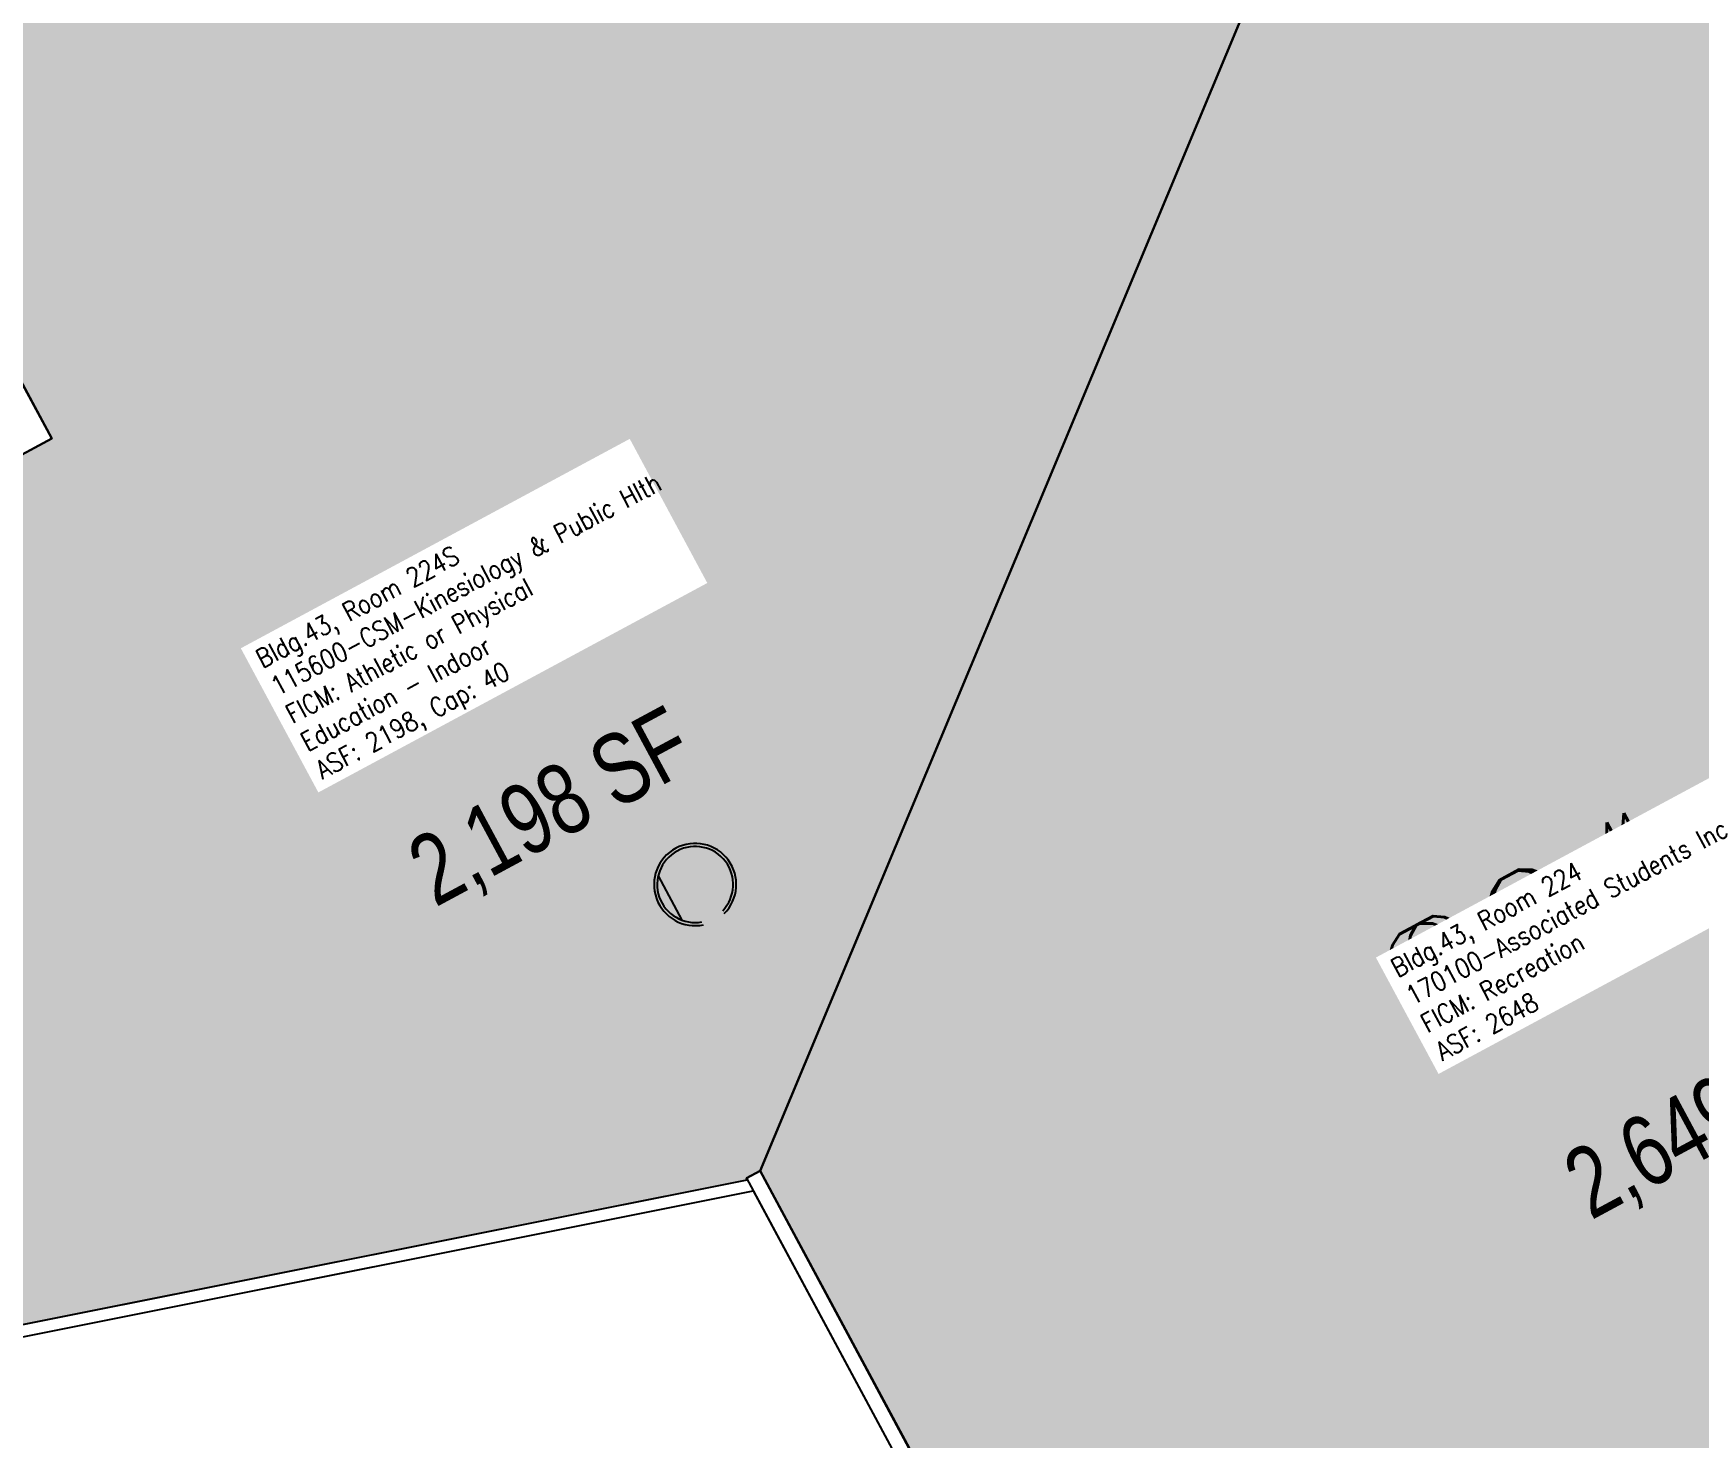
# Model space of a CAD drawing. Header units: inches. Extents: x 69213732 to 69221603, y 27657838 to 27667119.
# Drawn here: x 69218167 to 69218734, y 27664170 to 27664648 of the extents above; entities that cross this region are included whole.
import ezdxf
from ezdxf.enums import TextEntityAlignment as Align

# ---------------------------------------------------------------- set-up
doc = ezdxf.new("R2010")
doc.units = ezdxf.units.IN
doc.header["$LTSCALE"] = 100
doc.header["$MEASUREMENT"] = 0
for name, color, linetype in [('A-FLOR', 3, 'CONTINUOUS'), ('A-IDEN-FNUM', 1, 'CONTINUOUS'), ('A-IDEN-RNUM', 7, 'CONTINUOUS'), ('A-IDEN-SNUM', 4, 'CONTINUOUS'), ('A-IDEN-VNUM', 4, 'CONTINUOUS'), ('A-WALL', 5, 'CONTINUOUS'), ('AREA-ASSIGN', 7, 'CONTINUOUS'), ('AREA-GROSS', 1, 'CONTINUOUS'), ('AREA-TEXT', 3, 'CONTINUOUS'), ('Rooms-Category-Color', 7, 'CONTINUOUS'), ('Rooms-College-Color', 7, 'CONTINUOUS'), ('Rooms-Department-Color', 7, 'CONTINUOUS'), ('Rooms-Division-Color', 7, 'CONTINUOUS'), ('Rooms-Information', 7, 'CONTINUOUS')]:
    doc.layers.add(name, color=color, linetype=linetype)
doc.styles.add('AREA', font='arial.ttf', dxfattribs={"width": 0.75, "height": 24})
doc.styles.add('ROOMFNUMBER', font='SIMPLEX.SHX', dxfattribs={"height": 0.8333})
doc.styles.add('ROOMSNUMBER', font='TXT.shx', dxfattribs={"height": 0.03})
doc.styles.add('ROOMVNUMBER', font='simplex.shx', dxfattribs={"width": 0.85})

msp = doc.modelspace()

# ---------------------------------------------------------------- hatches: boundary and pattern name
at = {"layer": 'Rooms-Category-Color', "true_color": 0xfbafa2}
msp.add_hatch(color=21, dxfattribs=at).paths.add_polyline_path([(69218686.11, 27664911.58), (69218214.98, 27664658.01), (69218201.71, 27664682.67), (69218244.87, 27664705.89), (69218196.87, 27664795.07), (69218153.72, 27664771.85), (69218152.94, 27664771.97), (69218060.48, 27664722.21), (69218067.95, 27664708.34), (69218076.45, 27664712.92), (69218115.55, 27664640.27), (69218105.86, 27664635.06), (69218108.16, 27664630.79), (69218108.47, 27664630.21), (69218121.74, 27664605.56), (69218173.16, 27664510.02), (69218000.55, 27664417.11), (69217949.13, 27664512.65), (69217884.24, 27664477.73), (69217873.51, 27664497.65), (69217795.76, 27664455.8), (69218157.16, 27663784.33), (69218075.96, 27664191.03), (69218409.99, 27664257.72), (69218409.72, 27664258.21), (69218414.35, 27664260.7)])
at = {"layer": 'Rooms-Category-Color', "true_color": 0xffe090}
h = msp.add_hatch(color=41, dxfattribs=at)
edge = h.paths.add_edge_path()
edge.add_line((69218414.35, 27664260.7), (69218645.45, 27663831.31))
edge.add_line((69218645.45, 27663831.31), (69218968.64, 27664005.26))
edge.add_arc((69218883.33, 27664163.76), 180, 298.2896, 388.2896)
edge.add_line((69219041.83, 27664249.07), (69218686.11, 27664911.58))
edge.add_line((69218686.11, 27664911.58), (69218414.35, 27664260.7))
at = {"layer": 'Rooms-College-Color', "true_color": 0xffe090}
msp.add_hatch(color=41, dxfattribs=at).paths.add_polyline_path([(69218686.11, 27664911.58), (69218214.98, 27664658.01), (69218201.71, 27664682.67), (69218244.87, 27664705.89), (69218196.87, 27664795.07), (69218153.72, 27664771.85), (69218152.94, 27664771.97), (69218060.48, 27664722.21), (69218067.95, 27664708.34), (69218076.45, 27664712.92), (69218115.55, 27664640.27), (69218105.86, 27664635.06), (69218108.16, 27664630.79), (69218108.47, 27664630.21), (69218121.74, 27664605.56), (69218173.16, 27664510.02), (69218000.55, 27664417.11), (69217949.13, 27664512.65), (69217884.24, 27664477.73), (69217873.51, 27664497.65), (69217795.76, 27664455.8), (69218157.16, 27663784.33), (69218075.96, 27664191.03), (69218409.99, 27664257.72), (69218409.72, 27664258.21), (69218414.35, 27664260.7)])
at = {"layer": 'Rooms-College-Color', "true_color": 0xadadad}
h = msp.add_hatch(color=253, dxfattribs=at)
edge = h.paths.add_edge_path()
edge.add_line((69218414.35, 27664260.7), (69218645.45, 27663831.31))
edge.add_line((69218645.45, 27663831.31), (69218968.64, 27664005.26))
edge.add_arc((69218883.33, 27664163.76), 180, 298.2896, 388.2896)
edge.add_line((69219041.83, 27664249.07), (69218686.11, 27664911.58))
edge.add_line((69218686.11, 27664911.58), (69218414.35, 27664260.7))
at = {"layer": 'Rooms-Department-Color', "true_color": 0xffe090}
msp.add_hatch(color=41, dxfattribs=at).paths.add_polyline_path([(69218686.11, 27664911.58), (69218214.98, 27664658.01), (69218201.71, 27664682.67), (69218244.87, 27664705.89), (69218196.87, 27664795.07), (69218153.72, 27664771.85), (69218152.94, 27664771.97), (69218060.48, 27664722.21), (69218067.95, 27664708.34), (69218076.45, 27664712.92), (69218115.55, 27664640.27), (69218105.86, 27664635.06), (69218108.16, 27664630.79), (69218108.47, 27664630.21), (69218121.74, 27664605.56), (69218173.16, 27664510.02), (69218000.55, 27664417.11), (69217949.13, 27664512.65), (69217884.24, 27664477.73), (69217873.51, 27664497.65), (69217795.76, 27664455.8), (69218157.16, 27663784.33), (69218075.96, 27664191.03), (69218409.99, 27664257.72), (69218409.72, 27664258.21), (69218414.35, 27664260.7)])
at = {"layer": 'Rooms-Department-Color', "true_color": 0x604aed}
h = msp.add_hatch(color=173, dxfattribs=at)
edge = h.paths.add_edge_path()
edge.add_line((69218414.35, 27664260.7), (69218645.45, 27663831.31))
edge.add_line((69218645.45, 27663831.31), (69218968.64, 27664005.26))
edge.add_arc((69218883.33, 27664163.76), 180, 298.2896, 388.2896)
edge.add_line((69219041.83, 27664249.07), (69218686.11, 27664911.58))
edge.add_line((69218686.11, 27664911.58), (69218414.35, 27664260.7))
at = {"layer": 'Rooms-Division-Color', "true_color": 0xffe090}
msp.add_hatch(color=41, dxfattribs=at).paths.add_polyline_path([(69218686.11, 27664911.58), (69218214.98, 27664658.01), (69218201.71, 27664682.67), (69218244.87, 27664705.89), (69218196.87, 27664795.07), (69218153.72, 27664771.85), (69218152.94, 27664771.97), (69218060.48, 27664722.21), (69218067.95, 27664708.34), (69218076.45, 27664712.92), (69218115.55, 27664640.27), (69218105.86, 27664635.06), (69218108.16, 27664630.79), (69218108.47, 27664630.21), (69218121.74, 27664605.56), (69218173.16, 27664510.02), (69218000.55, 27664417.11), (69217949.13, 27664512.65), (69217884.24, 27664477.73), (69217873.51, 27664497.65), (69217795.76, 27664455.8), (69218157.16, 27663784.33), (69218075.96, 27664191.03), (69218409.99, 27664257.72), (69218409.72, 27664258.21), (69218414.35, 27664260.7)])
at = {"layer": 'Rooms-Division-Color', "true_color": 0x604aed}
h = msp.add_hatch(color=173, dxfattribs=at)
edge = h.paths.add_edge_path()
edge.add_line((69218414.35, 27664260.7), (69218645.45, 27663831.31))
edge.add_line((69218645.45, 27663831.31), (69218968.64, 27664005.26))
edge.add_arc((69218883.33, 27664163.76), 180, 298.2896, 388.2896)
edge.add_line((69219041.83, 27664249.07), (69218686.11, 27664911.58))
edge.add_line((69218686.11, 27664911.58), (69218414.35, 27664260.7))

# ---------------------------------------------------------------- linework, layer by layer
at = {"layer": 'A-FLOR'}
for p, q in [((69218387.82, 27664346.11), (69218379.7, 27664361.2)), ((69218075.96, 27664191.03), (69218409.99, 27664257.72)), ((69218080.82, 27664187.8), (69218412.03, 27664253.92)), ((69218411.91, 27664254.15), (69218411.96, 27664253.9))]:
    msp.add_line(p, q, dxfattribs=at)
for radius, start, end in [(14, 118.2896, 281.6176), (14, 314.9617, 118.2896), (12.94, 316.3834, 118.2896), (12.94, 118.2896, 280.1959)]:
    msp.add_arc((69218392.24, 27664358.21), radius, start, end, dxfattribs=at)
at = {"layer": 'A-WALL'}
for p, q in [((69218173.16, 27664510.02), (69218160.13, 27664534.23)), ((69218000.55, 27664417.11), (69218173.16, 27664510.02)), ((69218414.35, 27664260.7), (69218409.72, 27664258.21)), ((69218409.72, 27664258.21), (69218641, 27663828.49)), ((69218645.62, 27663830.98), (69218414.35, 27664260.7))]:
    msp.add_line(p, q, dxfattribs=at)
at = {"layer": 'AREA-ASSIGN'}
for points in [[(69218075.96, 27664191.03), (69218409.99, 27664257.72), (69218409.72, 27664258.21), (69218414.35, 27664260.7), (69218686.11, 27664911.58), (69218214.98, 27664658.01), (69218201.71, 27664682.67), (69218244.87, 27664705.89), (69218196.87, 27664795.07), (69218153.72, 27664771.85)], [(69218121.74, 27664605.56), (69218173.16, 27664510.02), (69218000.55, 27664417.11)]]:
    msp.add_lwpolyline(points, dxfattribs=at)
msp.add_lwpolyline([(69218414.35, 27664260.7), (69218645.45, 27663831.31), (69218968.64, 27664005.26, 0.414214), (69219041.83, 27664249.07), (69218686.11, 27664911.58)], format="xyb", close=True, dxfattribs=at)
at = {"layer": 'AREA-GROSS'}
msp.add_lwpolyline([(69218080.82, 27664187.8), (69218412.03, 27664253.92), (69218639.05, 27663832.13), (69218455.46, 27663733.32), (69218530.69, 27663593.53), (69219334.67, 27664026.23), (69219167.38, 27664337.05), (69219168.92, 27664337.88), (69219167.86, 27664339.86), (69219172.48, 27664342.35), (69219148.19, 27664387.48), (69219118.67, 27664371.59), (69218971.98, 27664644.14), (69219001.5, 27664660.03), (69218979.35, 27664701.18), (69218974.73, 27664698.69), (69218973.66, 27664700.67), (69218972.12, 27664699.84), (69218826.15, 27664971.05), (69218858.51, 27664988.47), (69218663.25, 27665351.26)], dxfattribs=at)

# ---------------------------------------------------------------- texts
at = {"layer": 'A-IDEN-FNUM', "style": 'ROOMFNUMBER'}
msp.add_text('224', height=45, rotation=28.29, dxfattribs=at).set_placement((69218680.18, 27664341.62), align=Align.MIDDLE)
at = {"layer": 'A-IDEN-RNUM', "style": 'ROOMSNUMBER', "width": 0.85}
msp.add_text('0224-0S', height=1, rotation=28.29, dxfattribs=at).set_placement((69218312.51, 27664442.47))
at = {"layer": 'A-IDEN-SNUM', "style": 'ROOMSNUMBER', "width": 0.85}
msp.add_text('043002240S', height=1, rotation=28.29, dxfattribs=at).set_placement((69218312.51, 27664442.47))
at = {"layer": 'A-IDEN-VNUM', "style": 'ROOMVNUMBER', "width": 0.85}
for s, p in [('224s', (69218312.51, 27664442.47)), ('224', (69218680.18, 27664341.62))]:
    msp.add_text(s, height=45, rotation=28.29, dxfattribs=at).set_placement(p, align=Align.MIDDLE)
at = {"layer": 'AREA-TEXT', "style": 'AREA', "width": 0.75}
for s, p in [('2,198 SF', (69218342.93, 27664385.05)), ('2,649 SF', (69218736.54, 27664278.53))]:
    msp.add_text(s, height=24, rotation=28.29, dxfattribs=at).set_placement(p, align=Align.MIDDLE_CENTER)

# ---------------------------------------------------------------- next in the draw order: texts
at = {"layer": 'Rooms-Information', "width": 144, "attachment_point": 7, "rotation": 28.29, "style": 'ROOMVNUMBER', "bg_fill": 3, "box_fill_scale": 1.5, "bg_fill_color": 256, "bg_fill_true_color": 13158600, "bg_fill_transparency": 0}
for s, insert, char_height in [('Bldg.43, Room 224S^M^J115600-CSM-Kinesiology & Public Hlth^M^JFICM: Athletic or Physical Education - Indoor^M^JASF: 2198, Cap: 40', (69218266.23, 27664392.02), 6.42857), ('Bldg.43, Room 224^M^J170100-Associated Students Inc^M^JFICM: Recreation^M^JASF: 2648', (69218646.73, 27664298.07), 6.4286)]:
    msp.add_mtext(s, dxfattribs=dict(at, insert=insert, char_height=char_height))

doc.saveas('drawing.dxf')
